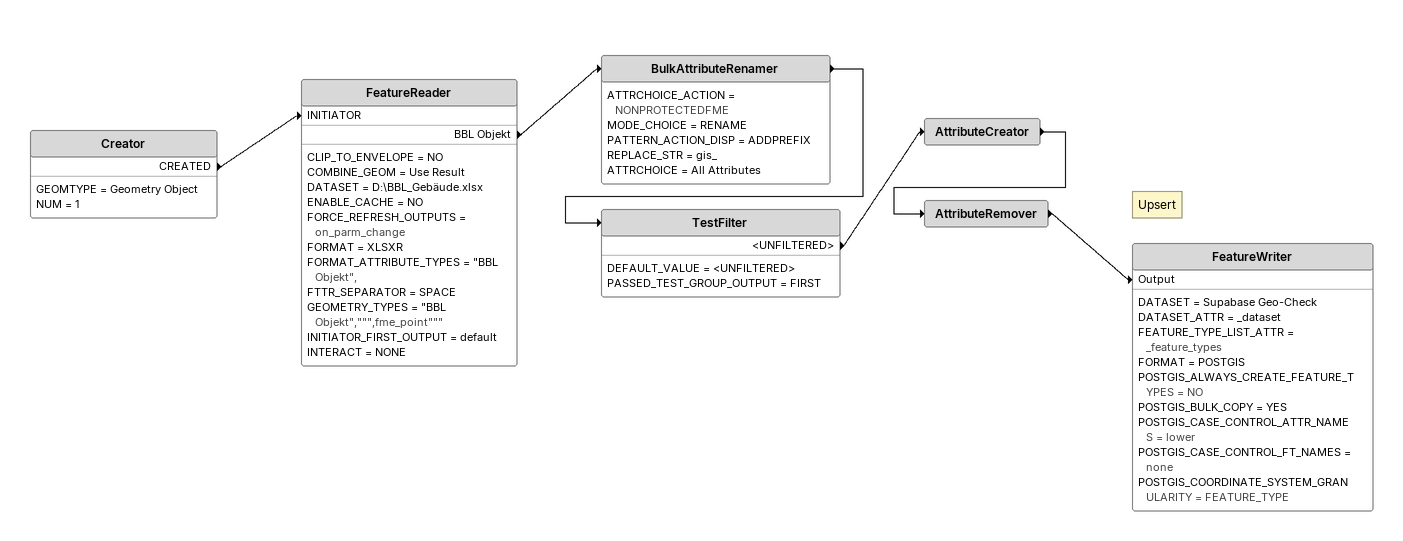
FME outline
Creator
    GEOMTYPE = Geometry Object
    NUM = 1
    CREATED -> FeatureReader [INITIATOR]
FeatureReader
    CLIP_TO_ENVELOPE = NO
    COMBINE_GEOM = Use Result
    DATASET = D:\BBL_Gebäude.xlsx
    ENABLE_CACHE = NO
    FORCE_REFRESH_OUTPUTS = on_parm_change
    FORMAT = XLSXR
    FORMAT_ATTRIBUTE_TYPES = "BBL Objekt",
    FTTR_SEPARATOR = SPACE
    GEOMETRY_TYPES = "BBL Objekt",""",fme_point"""
    INITIATOR_FIRST_OUTPUT = default
    INTERACT = NONE
    BBL Objekt -> BulkAttributeRenamer
BulkAttributeRenamer
    ATTRCHOICE_ACTION = NONPROTECTEDFME
    MODE_CHOICE = RENAME
    PATTERN_ACTION_DISP = ADDPREFIX
    REPLACE_STR = gis_
    ATTRCHOICE = All Attributes
    -> TestFilter
TestFilter
    DEFAULT_VALUE = <UNFILTERED>
    PASSED_TEST_GROUP_OUTPUT = FIRST
    <UNFILTERED> -> AttributeCreator
AttributeCreator
    -> AttributeRemover
AttributeRemover
    -> FeatureWriter [Output]
Note: Upsert
FeatureWriter
    DATASET = Supabase Geo-Check
    DATASET_ATTR = _dataset
    FEATURE_TYPE_LIST_ATTR = _feature_types
    FORMAT = POSTGIS
    POSTGIS_ALWAYS_CREATE_FEATURE_TYPES = NO
    POSTGIS_BULK_COPY = YES
    POSTGIS_CASE_CONTROL_ATTR_NAMES = lower
    POSTGIS_CASE_CONTROL_FT_NAMES = none
    POSTGIS_COORDINATE_SYSTEM_GRANULARITY = FEATURE_TYPE
